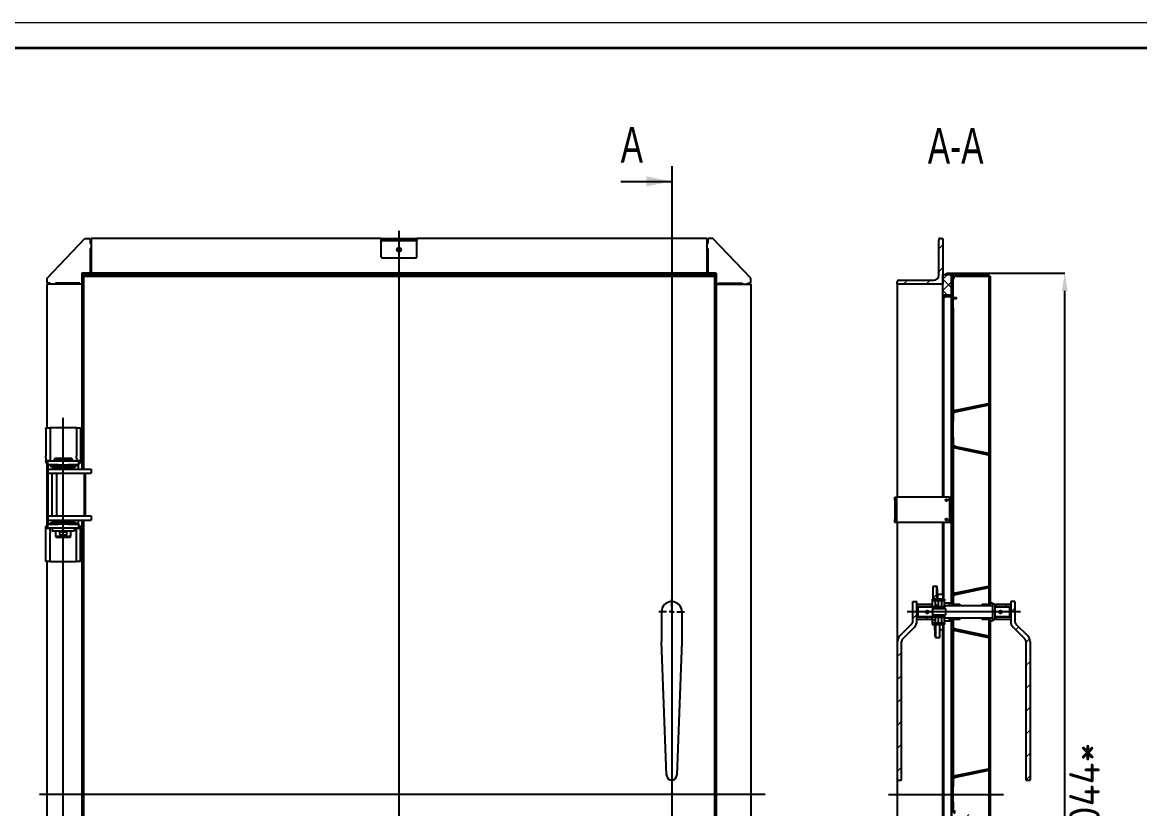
# Model space of a CAD drawing. Header units: millimetres. Extents: x 0 to 594, y 0 to 420.
# Drawn here: x 119.6 to 338.7, y 265.9 to 420 of the extents above; entities that cross this region are included whole.
import ezdxf

# ---------------------------------------------------------------- set-up
doc = ezdxf.new("R2010")
doc.units = ezdxf.units.MM
doc.header["$PDSIZE"] = -1
doc.layers.add('FORMAT', color=7, linetype='Continuous')
doc.layers.add('HIDDEN', color=30, linetype='Continuous')
doc.styles.add('GOST-2.304_Type-B', font='')
doc.styles.add('SLDTEXTSTYLE1', font='TXT', dxfattribs={"width": 0.7})
doc.styles.get('GOST-2.304_Type-B').set_extended_font_data('GOST Common')
doc.dimstyles.new('SLDDIMSTYLE0', dxfattribs={"dimtxt": 3.5, "dimasz": 3.5, "dimexe": 0, "dimexo": 0.0625, "dimgap": 0.875, "dimtad": 2, "dimdec": 1, "dimlfac": 10, "dimrnd": 1e-09, "dimzin": 12, "dimdsep": 46, "dimtxsty": 'SLDTEXTSTYLE1', "dimsah": 1, "dimcen": 0.09, "dimadec": 0, "dimazin": 3, "dimtfac": 1, "dimtdec": 1, "dimtofl": 0, "dimtmove": 0, "dimatfit": 3, "dimfxl": 1, "dimfrac": 2, "dimtolj": 1, "dimtzin": 12, "dimarcsym": 0})

# ---------------------------------------------------------------- blocks, each defined once
blk = doc.blocks.new('SW_CENTERMARKSYMBOL_0')
at = {"layer": 'FORMAT', "color": 0}
for p, q in [((0, 1), (0, 2.5)), ((-1, 0), (-2.5, 0)), ((0, 0), (-0.5, 0)), ((0, 0), (0, 0.5)), ((0, 0), (0, -0.5)), ((0, 0), (0.5, 0)), ((1, 0), (2.5, 0)), ((0, -1), (0, -35.2))]:
    blk.add_line(p, q, dxfattribs=at)
blk = doc.blocks.new('SW_HATCH_0')
at = {"color": 0, "linetype": 'Continuous', "lineweight": 18}
for p, q in [((0, 0), (0.8, 0.8)), ((0, -4.49), (0.8, -3.69)), ((-6.96, -6.96), (-6.16, -6.16)), ((-2.47, -6.96), (-1.67, -6.16)), ((0.8, -5.94), (1.67, -5.06)), ((2.5, -7.64), (0.8, -5.94)), ((0.8, -8.18), (2.5, -6.48)), ((2.5, -5.39), (2.17, -5.06)), ((2.84, -5.74), (2.62, -5.51)), ((6.96, -5.36), (6.66, -5.06)), ((1.68, -9.06), (0.8, -8.18)), ((2.16, -9.06), (2.5, -8.73)), ((9.8, -8.16), (10.1, -7.86)), ((1.78, -9.16), (1.68, -9.06)), ((2.5, -9.88), (2.4, -9.78)), ((2.8, -10.18), (2.5, -9.88)), ((9.8, -12.65), (10.1, -12.35)), ((2.5, -14.37), (2.4, -14.27)), ((9.8, -17.14), (10.1, -16.84)), ((2.5, -18.86), (2.4, -18.76)), ((9.8, -21.63), (10.1, -21.33)), ((2.5, -23.35), (2.4, -23.25)), ((9.8, -26.12), (10.1, -25.82)), ((2.5, -27.84), (2.4, -27.74)), ((9.75, -30.66), (9.76, -30.65)), ((9.8, -30.61), (10.1, -30.31)), ((2.5, -32.33), (2.4, -32.23)), ((4.08, -31.84), (4.47, -31.45)), ((2.5, -33.42), (2.8, -33.12)), ((9.8, -35.1), (10.1, -34.8)), ((2.5, -36.82), (2.4, -36.72)), ((2.5, -37.91), (2.8, -37.61)), ((5.43, -39.47), (5.68, -39.22)), ((9.8, -39.59), (10.1, -39.29)), ((2.5, -41.31), (2.4, -41.21)), ((9.14, -40.25), (9.4, -39.99)), ((9.8, -44.08), (10.1, -43.78)), ((2.5, -45.8), (2.4, -45.7)), ((2.5, -50.29), (2.4, -50.19)), ((9.8, -48.57), (10.1, -48.27)), ((2.5, -54.78), (2.4, -54.68)), ((9.8, -53.06), (10.1, -52.76)), ((2.5, -59.27), (2.4, -59.17)), ((9.8, -57.55), (10.1, -57.25)), ((9.8, -62.04), (10.1, -61.74)), ((2.5, -63.76), (2.4, -63.66)), ((-1.17, -68.52), (-0.37, -67.72)), ((4.23, -67.61), (4.62, -67.22)), ((9.8, -66.53), (10.1, -66.23)), ((-0.1, -70.14), (-0.7, -69.54)), ((1.9, -69.94), (2.1, -69.74)), ((2.5, -68.25), (2.4, -68.15)), ((2.5, -69.34), (2.8, -69.04)), ((4.1, -69.85), (3.91, -69.66)), ((8.7, -69.96), (8.5, -69.76)), ((13.39, -70.16), (12.89, -69.66)), ((-5.1, -72.45), (-4.3, -71.65)), ((-2.07, -72.66), (-2.57, -72.16)), ((14.1, -71.21), (14.9, -70.41)), ((-1.3, -73.14), (-0.7, -72.54)), ((2.5, -72.74), (2.16, -72.4)), ((2.5, -73.83), (2.8, -73.53)), ((11.4, -72.66), (11.1, -72.36)), ((15.12, -74.68), (15.69, -74.12)), ((5.53, -75.29), (5.78, -75.04)), ((9.24, -76.07), (9.5, -75.81)), ((9.8, -75.51), (10.1, -75.21)), ((17.1, -77.19), (17.81, -76.48)), ((2.5, -77.23), (2.4, -77.13)), ((-8.1, -79.94), (-7.3, -79.14)), ((9.8, -80), (10.1, -79.7)), ((17.1, -81.68), (17.9, -80.88)), ((2.5, -81.72), (2.4, -81.62)), ((-8.1, -84.43), (-7.3, -83.63)), ((9.8, -84.49), (10.1, -84.19)), ((17.1, -86.17), (17.9, -85.37)), ((2.5, -86.21), (2.4, -86.11)), ((-8.1, -88.92), (-7.3, -88.12)), ((9.8, -88.98), (10.1, -88.68)), ((17.1, -90.66), (17.9, -89.86)), ((2.5, -90.7), (2.4, -90.6)), ((-8.1, -93.41), (-7.3, -92.61)), ((9.8, -93.47), (10.1, -93.17)), ((2.5, -95.19), (2.4, -95.09)), ((17.1, -95.15), (17.9, -94.35)), ((-8.1, -97.9), (-7.3, -97.1)), ((9.8, -97.96), (10.1, -97.66)), ((2.5, -99.68), (2.4, -99.58)), ((17.1, -99.64), (17.9, -98.84)), ((-8.1, -102.39), (-7.3, -101.59)), ((4.39, -103.38), (4.77, -102.99)), ((9.8, -102.45), (10.1, -102.15)), ((2.5, -104.17), (2.4, -104.07)), ((2.5, -105.26), (2.8, -104.96)), ((17.1, -104.13), (17.9, -103.33)), ((9.8, -106.94), (10.1, -106.64)), ((2.5, -108.66), (2.4, -108.56)), ((2.5, -109.75), (2.8, -109.45)), ((5.63, -111.11), (5.88, -110.86)), ((9.34, -111.89), (9.6, -111.64)), ((9.8, -111.43), (10.1, -111.13)), ((2.5, -113.15), (2.4, -113.05)), ((9.8, -115.92), (10.1, -115.62)), ((2.5, -117.64), (2.4, -117.54)), ((9.8, -120.41), (10.1, -120.11)), ((2.5, -122.13), (2.4, -122.03)), ((9.8, -124.9), (10.1, -124.6)), ((2.5, -126.62), (2.4, -126.52)), ((9.8, -129.39), (10.1, -129.09)), ((2.5, -131.11), (2.4, -131.01)), ((9.8, -133.88), (10.1, -133.58)), ((2.5, -135.6), (2.4, -135.5)), ((9.8, -138.37), (10.1, -138.07)), ((-1.04, -140.24), (-0.37, -139.56)), ((2.5, -140.09), (2.4, -139.99)), ((4.54, -139.14), (4.93, -138.76)), ((7.38, -138.55), (7.76, -138.17)), ((-0.33, -141.75), (-0.7, -141.38)), ((2.16, -141.52), (2.5, -141.18)), ((2.5, -141.18), (2.8, -140.88)), ((13.15, -141.76), (12.65, -141.26)), ((14.1, -143.05), (14.9, -142.25)), ((-5.1, -144.29), (-4.3, -143.49)), ((-2.31, -144.26), (-2.81, -143.76)), ((-1.28, -144.96), (-0.7, -144.38)), ((-0.1, -143.78), (-0.09, -143.77)), ((1.37, -144.56), (1.94, -143.99)), ((3.91, -144.26), (4.1, -144.07)), ((11.16, -144.26), (11.1, -144.2)), ((2.51, -145.66), (2.8, -145.37)), ((3.87, -146.55), (4.12, -146.3)), ((5.73, -146.94), (5.98, -146.68)), ((15.24, -146.4), (15.81, -145.84)), ((2.5, -149.07), (2.4, -148.97)), ((7.59, -147.32), (7.84, -147.07)), ((9.44, -147.71), (9.7, -147.46)), ((9.8, -147.35), (10.1, -147.05)), ((17.1, -149.03), (17.87, -148.27)), ((-8.1, -151.78), (-7.3, -150.98)), ((9.8, -151.84), (10.1, -151.54)), ((17.1, -153.52), (17.9, -152.72)), ((-8.1, -156.27), (-7.3, -155.47)), ((2.5, -153.56), (2.4, -153.46)), ((9.8, -156.33), (10.1, -156.03)), ((17.1, -158.01), (17.9, -157.21)), ((-8.1, -160.76), (-7.3, -159.96)), ((2.5, -158.05), (2.4, -157.95)), ((9.8, -160.82), (10.1, -160.52)), ((17.1, -162.51), (17.9, -161.71)), ((2.5, -162.54), (2.4, -162.44)), ((-8.1, -165.25), (-7.3, -164.45)), ((9.8, -165.31), (10.1, -165.01)), ((17.1, -167), (17.9, -166.2)), ((2.5, -167.03), (2.4, -166.93)), ((-8.1, -169.74), (-7.3, -168.94)), ((9.8, -169.81), (10.1, -169.51)), ((17.1, -171.49), (17.9, -170.69)), ((2.5, -171.52), (2.4, -171.42)), ((-8.1, -174.23), (-7.3, -173.43)), ((4.69, -174.91), (5.08, -174.53)), ((9.8, -174.3), (10.1, -174)), ((17.31, -175.76), (17.9, -175.18)), ((2.5, -176.01), (2.4, -175.91)), ((2.57, -177.04), (2.8, -176.81)), ((9.8, -178.79), (10.1, -178.49)), ((5.83, -182.76), (6.08, -182.5)), ((9.54, -183.53), (9.75, -183.33)), ((9.8, -183.28), (10.1, -182.98)), ((2.5, -185), (2.4, -184.9)), ((9.8, -187.77), (10.1, -187.47)), ((2.5, -189.49), (2.4, -189.39)), ((9.8, -192.26), (10.1, -191.96)), ((2.5, -193.98), (2.4, -193.88)), ((9.8, -196.75), (10.1, -196.45)), ((2.5, -198.47), (2.4, -198.37)), ((9.8, -201.24), (10.1, -200.94)), ((2.5, -202.96), (2.4, -202.86)), ((2.8, -203.26), (2.5, -202.96)), ((9.8, -205.73), (10.1, -205.43)), ((-5.71, -207.76), (-4.91, -206.96)), ((-1.22, -207.76), (-0.42, -206.96)), ((0, -211.04), (0.8, -210.24)), ((3.92, -208.86), (3.62, -208.56)), ((8.41, -208.86), (8.11, -208.56)), ((0, -215.53), (0.8, -214.73))]:
    blk.add_line(p, q, dxfattribs=at)
blk = doc.blocks.new('_D_5')
at = {"layer": 'Defpoints', "color": 0, "transparency": 16777216}
for p in [(302.85, 370.85), (324.06, 370.85), (301.85, 166.45)]:
    blk.add_point(p, dxfattribs=at)
at = {"layer": 'FORMAT', "color": 0, "lineweight": -2, "transparency": 16777216}
for p, q in [((302.91, 370.85), (324.06, 370.85)), ((324.06, 169.95), (324.06, 367.35)), ((301.91, 166.45), (324.06, 166.45))]:
    blk.add_line(p, q, dxfattribs=at)
at = {"layer": 'FORMAT', "color": 0, "transparency": 16777216}
for points in [[(323.48, 367.35), (324.64, 367.35), (324.06, 370.85)], [(323.48, 169.95), (324.64, 169.95), (324.06, 166.45)]]:
    blk.add_solid(points, dxfattribs=at)
at = {"layer": 'FORMAT', "color": 0, "transparency": 16777216, "insert": (324.93, 268.65), "char_height": 6, "attachment_point": 2, "rotation": 90, "style": 'GOST-2.304_Type-B'}
blk.add_mtext('\\A1;2044*', dxfattribs=at)

msp = doc.modelspace()

# ---------------------------------------------------------------- linework, layer by layer
at = {"color": 7, "linetype": 'Continuous', "lineweight": 35}
msp.add_line((20, 415), (589, 415), dxfattribs=at)
at = {"layer": 'FORMAT'}
for p, q in [((246.946, 391.833), (246.946, 137.132)), ((236.946, 388.833), (246.946, 388.833)), ((124.446, 369.852), (131.846, 377.652)), ((131.846, 377.652), (132.846, 377.652)), ((132.846, 377.652), (132.846, 376.652)), ((133.046, 377.652), (133.046, 370.852)), ((189.946, 377.652), (133.046, 377.652)), ((189.946, 377.152), (189.946, 377.652)), ((189.946, 377.652), (193.446, 377.652)), ((193.446, 377.152), (189.946, 377.152)), ((189.946, 376.652), (189.946, 377.152)), ((193.446, 379.106), (193.446, 158.355)), ((193.446, 377.652), (196.946, 377.652)), ((196.946, 377.152), (193.446, 377.152)), ((196.946, 377.652), (196.946, 377.152)), ((253.846, 377.652), (196.946, 377.652)), ((196.946, 376.652), (196.946, 377.152)), ((253.846, 377.652), (253.846, 370.852)), ((254.046, 377.652), (254.046, 376.652)), ((255.046, 377.652), (254.046, 377.652)), ((262.446, 369.852), (255.046, 377.652)), ((299.682, 377.652), (299.352, 377.652)), ((299.352, 377.652), (299.352, 377.322)), ((299.352, 370.452), (299.352, 377.322)), ((299.682, 377.652), (300.152, 377.652)), ((300.152, 377.652), (300.152, 368.652)), ((132.846, 376.652), (133.046, 376.652)), ((133.046, 375.652), (132.846, 375.652)), ((132.846, 375.652), (132.846, 370.852)), ((133.046, 376.652), (133.046, 375.652)), ((189.946, 374.052), (189.946, 376.652)), ((196.946, 374.052), (196.946, 376.652)), ((253.846, 376.652), (253.846, 375.652)), ((254.046, 376.652), (253.846, 376.652)), ((253.846, 375.652), (254.046, 375.652)), ((254.046, 375.652), (254.046, 370.852)), ((190.146, 373.852), (196.746, 373.852)), ((131.546, 370.852), (131.246, 370.852)), ((131.246, 370.852), (131.246, 332.452)), ((255.346, 370.852), (131.546, 370.852)), ((131.546, 370.552), (131.546, 370.852)), ((131.546, 370.852), (131.546, 370.252)), ((131.846, 370.552), (131.546, 370.552)), ((131.846, 370.252), (131.846, 370.552)), ((131.846, 370.552), (132.446, 370.552)), ((132.446, 370.552), (254.446, 370.552)), ((254.446, 370.552), (255.046, 370.552)), ((255.346, 370.552), (255.046, 370.552)), ((255.046, 370.552), (255.046, 370.252)), ((255.346, 370.552), (255.346, 370.852)), ((255.646, 370.852), (255.346, 370.852)), ((255.346, 370.852), (255.346, 370.252)), ((255.646, 370.852), (255.646, 166.452)), ((300.152, 370.552), (301.852, 370.552)), ((300.152, 366.552), (300.152, 370.552)), ((300.852, 370.852), (302.852, 370.852)), ((300.852, 370.552), (300.852, 370.852)), ((300.852, 370.552), (302.852, 370.552)), ((301.852, 366.552), (301.852, 370.552)), ((302.752, 370.552), (309.152, 370.552)), ((302.852, 370.852), (302.852, 370.552)), ((309.152, 370.252), (309.152, 370.552)), ((124.446, 368.852), (124.446, 369.852)), ((125.046, 368.852), (124.446, 368.852)), ((124.446, 340.552), (124.446, 368.652)), ((131.246, 368.652), (124.446, 368.652)), ((125.046, 368.652), (125.046, 368.852)), ((126.046, 368.652), (125.046, 368.652)), ((130.846, 368.852), (126.046, 368.852)), ((126.046, 368.852), (126.046, 368.652)), ((130.846, 368.652), (130.846, 368.852)), ((131.246, 368.652), (130.846, 368.652)), ((131.546, 370.252), (131.546, 332.452)), ((131.546, 370.252), (132.446, 370.252)), ((132.446, 370.252), (254.446, 370.252)), ((254.446, 370.252), (255.346, 370.252)), ((255.346, 370.252), (255.346, 167.052)), ((255.646, 368.652), (256.046, 368.652)), ((255.646, 368.652), (262.446, 368.652)), ((256.046, 368.652), (256.046, 368.852)), ((256.046, 368.852), (260.846, 368.852)), ((260.846, 368.852), (260.846, 368.652)), ((260.846, 368.652), (261.846, 368.652)), ((261.846, 368.852), (262.446, 368.852)), ((261.846, 368.652), (261.846, 368.852)), ((262.446, 368.852), (262.446, 369.852)), ((262.446, 368.652), (262.446, 168.652)), ((291.152, 368.652), (291.152, 369.122)), ((300.152, 368.652), (291.152, 368.652)), ((291.152, 368.652), (291.152, 326.952)), ((291.482, 369.452), (298.352, 369.452)), ((301.852, 364.052), (301.852, 369.652)), ((302.152, 364.052), (302.152, 369.652)), ((302.752, 370.252), (309.152, 370.252)), ((309.152, 370.252), (309.152, 305.977)), ((309.452, 370.252), (309.152, 370.252)), ((309.452, 370.252), (309.452, 305.977)), ((300.152, 366.552), (301.852, 366.552)), ((300.152, 326.952), (300.152, 366.552)), ((300.352, 366.552), (300.352, 366.452)), ((301.552, 366.552), (300.352, 366.552)), ((301.552, 366.452), (300.352, 366.452)), ((300.652, 366.252), (301.552, 366.252)), ((301.552, 366.252), (301.752, 366.252)), ((301.752, 366.252), (301.752, 306.952)), ((301.852, 366.252), (301.852, 306.952)), ((302.152, 366.052), (302.752, 366.052)), ((300.352, 326.952), (300.352, 365.952)), ((301.852, 364.052), (302.152, 364.052)), ((302.152, 365.852), (302.752, 365.852)), ((302.152, 364.052), (302.152, 343.691)), ((309.052, 345.252), (302.569, 343.901)), ((309.113, 344.958), (302.63, 343.608)), ((309.113, 344.958), (309.052, 345.252)), ((127.596, 195.794), (127.596, 342.458)), ((301.852, 343.02), (301.852, 341.777)), ((302.152, 343.02), (302.152, 341.777)), ((124.196, 340.552), (124.996, 340.552)), ((124.196, 340.382), (124.196, 340.552)), ((124.196, 340.382), (124.196, 334.994)), ((124.996, 340.552), (124.996, 340.382)), ((130.196, 340.552), (124.996, 340.552)), ((124.996, 340.382), (124.996, 334.994)), ((130.196, 340.552), (130.996, 340.552)), ((130.196, 340.382), (130.196, 340.552)), ((130.196, 340.382), (130.196, 334.994)), ((130.996, 340.552), (130.996, 340.382)), ((130.996, 340.382), (130.996, 334.994)), ((302.152, 341.777), (301.852, 341.777)), ((302.152, 338.727), (302.152, 341.777)), ((301.852, 338.727), (302.152, 338.727)), ((301.852, 338.727), (301.852, 337.484)), ((302.152, 338.727), (302.152, 337.484)), ((302.152, 336.813), (302.152, 307.891)), ((302.569, 336.603), (309.052, 335.252)), ((302.63, 336.897), (309.113, 335.546)), ((309.052, 335.252), (309.113, 335.546)), ((124.196, 334.664), (124.196, 334.994)), ((124.196, 334.664), (124.196, 334.052)), ((124.81, 334.052), (124.196, 334.052)), ((124.196, 334.002), (124.196, 334.052)), ((124.196, 334.002), (124.196, 333.652)), ((124.196, 333.652), (124.596, 333.652)), ((124.446, 321.252), (124.446, 333.652)), ((124.596, 333.252), (124.596, 334.052)), ((126.596, 333.252), (124.596, 333.252)), ((125.096, 333.227), (124.596, 333.227)), ((124.596, 333.227), (124.596, 332.452)), ((124.81, 334.052), (126.596, 334.052)), ((124.996, 334.994), (124.996, 334.664)), ((124.996, 334.664), (124.996, 334.052)), ((124.996, 334.077), (125.596, 334.077)), ((125.096, 333.252), (125.096, 332.952)), ((125.996, 334.552), (125.796, 334.352)), ((125.796, 334.352), (125.796, 334.052)), ((129.396, 334.352), (125.796, 334.352)), ((125.996, 334.552), (129.196, 334.552)), ((126.596, 334.052), (128.596, 334.052)), ((126.596, 333.252), (128.596, 333.252)), ((128.596, 334.052), (130.382, 334.052)), ((130.596, 333.252), (128.596, 333.252)), ((129.396, 334.352), (129.196, 334.552)), ((129.396, 334.052), (129.396, 334.352)), ((129.596, 334.077), (130.196, 334.077)), ((130.096, 332.952), (130.096, 333.252)), ((130.596, 333.227), (130.096, 333.227)), ((130.196, 334.664), (130.196, 334.994)), ((130.196, 334.664), (130.196, 334.052)), ((130.996, 334.052), (130.382, 334.052)), ((130.596, 334.052), (130.596, 333.252)), ((130.596, 333.652), (130.996, 333.652)), ((130.596, 332.452), (130.596, 333.227)), ((130.996, 334.994), (130.996, 334.664)), ((130.996, 334.664), (130.996, 334.052)), ((130.996, 334.052), (130.996, 334.002)), ((130.996, 334.002), (130.996, 333.652)), ((124.546, 332.452), (124.546, 331.652)), ((124.546, 332.452), (126.164, 332.452)), ((124.546, 331.652), (126.164, 331.652)), ((124.596, 331.652), (124.596, 323.252)), ((125.096, 332.952), (130.096, 332.952)), ((125.346, 331.652), (125.346, 323.252)), ((125.646, 332.852), (125.546, 332.752)), ((125.546, 332.752), (125.546, 332.452)), ((129.646, 332.752), (125.546, 332.752)), ((125.646, 332.852), (129.546, 332.852)), ((126.096, 332.952), (126.096, 332.852)), ((126.164, 332.452), (131.373, 332.452)), ((126.164, 331.652), (131.373, 331.652)), ((126.267, 331.652), (126.267, 323.252)), ((129.096, 332.852), (129.096, 332.952)), ((129.646, 332.752), (129.546, 332.852)), ((129.646, 332.452), (129.646, 332.752)), ((131.373, 332.452), (132.124, 332.452)), ((131.373, 331.652), (132.124, 331.652)), ((131.741, 323.252), (131.741, 331.652)), ((131.929, 323.252), (131.929, 331.652)), ((132.124, 332.452), (132.546, 332.452)), ((132.124, 331.652), (132.546, 331.652)), ((132.546, 332.452), (133.046, 332.452)), ((132.546, 331.652), (133.046, 331.652)), ((133.046, 332.452), (133.046, 331.652)), ((290.752, 326.952), (291.052, 326.952)), ((290.752, 326.352), (290.752, 326.952)), ((291.052, 326.952), (291.052, 326.352)), ((291.352, 326.952), (291.052, 326.952)), ((301.152, 326.952), (291.352, 326.952)), ((301.452, 326.952), (301.152, 326.952)), ((301.452, 326.352), (301.452, 326.952)), ((301.452, 326.952), (301.752, 326.952)), ((290.752, 326.352), (290.752, 322.552)), ((291.052, 326.352), (291.052, 322.552)), ((301.452, 326.352), (301.452, 322.552)), ((124.546, 323.252), (124.546, 322.452)), ((124.546, 323.252), (126.164, 323.252)), ((124.546, 322.452), (126.164, 322.452)), ((124.596, 322.452), (124.596, 321.677)), ((125.546, 322.452), (125.546, 322.152)), ((126.164, 323.252), (131.373, 323.252)), ((126.164, 322.452), (131.373, 322.452)), ((129.646, 322.152), (129.646, 322.452)), ((130.596, 321.677), (130.596, 322.452)), ((131.246, 322.452), (131.246, 214.852)), ((131.373, 323.252), (132.124, 323.252)), ((131.373, 322.452), (132.124, 322.452)), ((131.546, 322.452), (131.546, 214.852)), ((132.124, 323.252), (132.546, 323.252)), ((132.124, 322.452), (132.546, 322.452)), ((132.546, 323.252), (133.046, 323.252)), ((132.546, 322.452), (133.046, 322.452)), ((133.046, 323.252), (133.046, 322.452)), ((290.752, 321.952), (290.752, 322.552)), ((291.052, 322.552), (291.052, 321.952)), ((301.452, 321.952), (301.452, 322.552)), ((124.596, 321.252), (124.196, 321.252)), ((124.196, 320.902), (124.196, 321.252)), ((124.196, 320.852), (124.196, 320.902)), ((124.196, 320.852), (124.81, 320.852)), ((124.196, 320.24), (124.196, 320.852)), ((124.196, 319.911), (124.196, 320.24)), ((124.596, 321.677), (125.096, 321.677)), ((124.596, 320.852), (124.596, 321.652)), ((124.596, 321.652), (126.596, 321.652)), ((126.596, 320.852), (124.81, 320.852)), ((124.996, 320.24), (124.996, 320.852)), ((125.396, 320.827), (124.996, 320.827)), ((124.996, 320.24), (124.996, 319.911)), ((125.096, 321.952), (125.096, 321.652)), ((125.096, 321.952), (130.096, 321.952)), ((125.396, 320.852), (125.396, 320.352)), ((125.396, 320.352), (127.596, 320.352)), ((125.546, 322.152), (125.646, 322.052)), ((125.546, 322.152), (129.646, 322.152)), ((129.546, 322.052), (125.646, 322.052)), ((126.096, 322.052), (126.096, 321.952)), ((126.096, 320.352), (126.096, 319.252)), ((128.596, 321.652), (126.596, 321.652)), ((128.596, 320.852), (126.596, 320.852)), ((127.146, 320.152), (128.046, 320.152)), ((127.596, 320.352), (129.796, 320.352)), ((128.596, 321.652), (130.596, 321.652)), ((130.382, 320.852), (128.596, 320.852)), ((129.096, 321.952), (129.096, 322.052)), ((129.096, 319.252), (129.096, 320.352)), ((129.546, 322.052), (129.646, 322.152)), ((129.796, 320.352), (129.796, 320.852)), ((130.196, 320.827), (129.796, 320.827)), ((130.096, 321.652), (130.096, 321.952)), ((130.096, 321.677), (130.596, 321.677)), ((130.196, 320.24), (130.196, 320.852)), ((130.196, 319.911), (130.196, 320.24)), ((130.382, 320.852), (130.996, 320.852)), ((130.596, 321.652), (130.596, 320.852)), ((130.996, 321.252), (130.596, 321.252)), ((130.996, 320.902), (130.996, 321.252)), ((130.996, 320.902), (130.996, 320.852)), ((130.996, 320.24), (130.996, 320.852)), ((130.996, 320.24), (130.996, 319.911)), ((291.052, 321.952), (290.752, 321.952)), ((291.352, 321.952), (291.052, 321.952)), ((291.152, 321.952), (291.152, 255.352)), ((301.152, 321.952), (291.352, 321.952)), ((300.152, 307.947), (300.152, 321.952)), ((300.352, 306.934), (300.352, 321.952)), ((301.452, 321.952), (301.152, 321.952)), ((301.752, 321.952), (301.452, 321.952)), ((124.196, 314.522), (124.196, 319.911)), ((124.996, 314.522), (124.996, 319.911)), ((126.096, 319.252), (126.296, 319.052)), ((129.096, 319.252), (126.096, 319.252)), ((128.896, 319.052), (126.296, 319.052)), ((127.146, 319.552), (128.046, 319.552)), ((128.896, 319.052), (129.096, 319.252)), ((130.196, 314.522), (130.196, 319.911)), ((130.996, 314.522), (130.996, 319.911)), ((124.196, 314.352), (124.196, 314.522)), ((124.996, 314.352), (124.196, 314.352)), ((124.446, 222.952), (124.446, 314.352)), ((124.996, 314.522), (124.996, 314.352)), ((124.996, 314.352), (130.196, 314.352)), ((130.196, 314.352), (130.196, 314.522)), ((130.996, 314.352), (130.196, 314.352)), ((130.996, 314.522), (130.996, 314.352)), ((298.185, 309.452), (298.185, 306.977)), ((298.985, 309.452), (298.185, 309.452)), ((298.985, 306.977), (298.985, 309.452)), ((309.052, 309.452), (302.569, 308.101)), ((309.113, 309.158), (302.63, 307.808)), ((309.113, 309.158), (309.052, 309.452)), ((298.652, 306.934), (298.052, 306.934)), ((298.052, 306.934), (298.052, 306.652)), ((298.215, 306.934), (298.185, 306.977)), ((298.185, 306.977), (298.985, 306.977)), ((299.252, 306.934), (298.652, 306.934)), ((298.652, 306.934), (298.652, 306.652)), ((299.015, 306.934), (298.985, 306.977)), ((299.152, 306.952), (299.152, 307.952)), ((299.152, 307.952), (300.152, 307.952)), ((299.152, 306.952), (299.152, 306.934)), ((299.852, 306.934), (299.252, 306.934)), ((299.252, 306.934), (299.252, 306.652)), ((300.452, 306.934), (299.852, 306.934)), ((299.852, 306.934), (299.852, 306.652)), ((300.152, 307.947), (300.152, 306.952)), ((300.152, 306.952), (300.152, 306.934)), ((300.452, 306.934), (300.452, 306.652)), ((301.852, 306.952), (301.752, 306.952)), ((301.752, 306.952), (301.752, 306.252)), ((301.852, 307.22), (301.852, 305.977)), ((302.152, 307.22), (302.152, 305.977)), ((294.252, 302.615), (294.252, 306.452)), ((294.252, 306.452), (295.052, 306.452)), ((295.052, 302.615), (295.052, 306.452)), ((295.052, 305.452), (295.052, 305.952)), ((295.052, 305.952), (298.052, 305.952)), ((295.052, 305.452), (297.952, 305.452)), ((295.252, 305.452), (295.152, 305.352)), ((295.152, 303.552), (295.152, 305.352)), ((298.102, 305.452), (295.252, 305.452)), ((295.252, 305.452), (295.252, 303.452)), ((297.952, 305.452), (298.052, 305.552)), ((298.052, 306.652), (298.652, 306.652)), ((298.052, 306.652), (298.052, 305.462)), ((298.052, 305.552), (298.052, 305.952)), ((298.052, 305.462), (298.052, 305.452)), ((298.652, 305.462), (298.052, 305.462)), ((298.152, 305.452), (298.102, 305.452)), ((298.152, 305.452), (298.252, 305.452)), ((298.152, 304.91), (298.152, 305.452)), ((298.152, 304.772), (298.152, 304.91)), ((298.252, 305.452), (298.252, 305.115)), ((300.552, 305.452), (298.252, 305.452)), ((298.252, 305.115), (300.552, 305.115)), ((298.652, 306.652), (299.252, 306.652)), ((298.652, 306.652), (298.652, 305.462)), ((299.252, 305.462), (298.652, 305.462)), ((298.652, 305.452), (298.652, 305.462)), ((299.252, 306.652), (299.252, 305.462)), ((299.252, 306.652), (299.852, 306.652)), ((299.852, 305.462), (299.252, 305.462)), ((299.252, 305.452), (299.252, 305.462)), ((299.852, 306.652), (300.452, 306.652)), ((299.852, 306.652), (299.852, 305.462)), ((300.452, 305.462), (299.852, 305.462)), ((299.852, 305.452), (299.852, 305.462)), ((300.452, 305.462), (300.452, 306.652)), ((300.452, 305.677), (300.452, 306.252)), ((300.452, 306.252), (301.452, 306.252)), ((300.452, 305.677), (301.452, 305.677)), ((309.802, 305.652), (300.652, 305.652)), ((300.652, 305.652), (300.652, 305.552)), ((300.652, 304.932), (300.652, 303.973)), ((301.452, 305.677), (301.452, 306.252)), ((301.452, 306.252), (301.852, 306.252)), ((301.452, 305.752), (301.452, 306.252)), ((301.452, 305.752), (301.552, 305.652)), ((301.452, 305.652), (301.452, 305.677)), ((303.352, 305.652), (301.552, 305.652)), ((301.852, 306.252), (301.852, 306.002)), ((302.152, 305.977), (301.852, 305.977)), ((301.902, 305.952), (303.452, 305.952)), ((302.152, 305.952), (302.152, 305.977)), ((303.352, 305.652), (303.452, 305.752)), ((303.452, 305.952), (303.452, 305.752)), ((303.452, 305.752), (303.452, 305.652)), ((307.852, 305.752), (307.852, 305.952)), ((307.852, 305.952), (309.402, 305.952)), ((307.852, 305.752), (307.952, 305.652)), ((307.852, 305.652), (307.852, 305.752)), ((309.752, 305.652), (307.952, 305.652)), ((309.152, 305.952), (309.152, 305.977)), ((309.452, 305.977), (309.152, 305.977)), ((309.452, 306.002), (309.452, 306.252)), ((309.452, 306.252), (309.852, 306.252)), ((309.752, 305.652), (309.852, 305.752)), ((309.852, 306.252), (309.852, 305.952)), ((310.352, 305.952), (309.852, 305.952)), ((309.852, 305.952), (309.852, 302.952)), ((310.352, 305.952), (310.352, 302.952)), ((313.252, 305.452), (310.402, 305.452)), ((310.452, 305.952), (310.452, 305.552)), ((310.452, 305.952), (313.452, 305.952)), ((310.452, 305.552), (310.552, 305.452)), ((310.452, 305.452), (310.452, 305.552)), ((310.552, 305.452), (313.452, 305.452)), ((313.352, 305.352), (313.252, 305.452)), ((313.252, 303.452), (313.252, 305.452)), ((313.352, 305.352), (313.352, 303.552)), ((313.452, 306.452), (313.452, 302.615)), ((314.252, 306.452), (313.452, 306.452)), ((313.452, 305.952), (313.452, 305.452)), ((314.252, 306.452), (314.252, 302.615)), ((244.946, 304.452), (244.946, 302.615)), ((244.946, 302.615), (244.946, 302.049)), ((248.946, 304.452), (248.946, 302.615)), ((248.946, 302.615), (248.946, 302.049)), ((315.352, 304.452), (293.152, 304.452)), ((295.052, 302.952), (295.052, 303.452)), ((297.952, 303.452), (295.052, 303.452)), ((298.052, 302.952), (295.052, 302.952)), ((295.152, 303.552), (295.252, 303.452)), ((295.252, 303.452), (298.102, 303.452)), ((296.859, 304.504), (296.762, 304.53)), ((296.762, 304.375), (296.859, 304.4)), ((298.052, 303.352), (297.952, 303.452)), ((298.052, 303.452), (298.052, 303.442)), ((298.052, 303.442), (298.652, 303.442)), ((298.052, 303.442), (298.052, 302.252)), ((298.052, 302.952), (298.052, 303.352)), ((298.102, 303.452), (298.114, 303.452)), ((298.152, 303.994), (298.152, 304.132)), ((298.152, 303.452), (298.152, 303.994)), ((298.152, 303.994), (298.252, 303.789)), ((298.252, 303.452), (298.152, 303.452)), ((298.252, 303.789), (298.252, 303.452)), ((300.552, 303.789), (298.252, 303.789)), ((298.252, 303.452), (300.552, 303.452)), ((298.652, 303.442), (298.652, 303.452)), ((298.652, 303.442), (299.252, 303.442)), ((298.652, 303.442), (298.652, 302.252)), ((299.252, 303.442), (299.252, 303.452)), ((299.252, 303.442), (299.252, 302.252)), ((299.252, 303.442), (299.852, 303.442)), ((299.852, 303.442), (299.852, 303.452)), ((299.852, 303.442), (299.852, 302.252)), ((299.852, 303.442), (300.452, 303.442)), ((300.452, 302.252), (300.452, 303.442)), ((301.452, 303.227), (300.452, 303.227)), ((300.452, 302.652), (300.452, 303.227)), ((301.452, 302.652), (300.452, 302.652)), ((300.652, 303.352), (300.652, 303.252)), ((300.652, 303.252), (309.802, 303.252)), ((301.452, 303.227), (301.452, 303.252)), ((301.552, 303.252), (301.452, 303.152)), ((301.452, 302.652), (301.452, 303.227)), ((301.452, 302.652), (301.452, 303.152)), ((301.852, 302.652), (301.452, 302.652)), ((301.552, 303.252), (303.352, 303.252)), ((301.752, 302.652), (301.752, 301.952)), ((301.852, 302.927), (302.152, 302.927)), ((301.852, 302.927), (301.852, 301.684)), ((301.852, 302.902), (301.852, 302.652)), ((303.452, 302.952), (301.902, 302.952)), ((302.152, 302.927), (302.152, 302.952)), ((302.152, 302.927), (302.152, 301.684)), ((303.452, 303.152), (303.352, 303.252)), ((303.452, 303.252), (303.452, 303.152)), ((303.452, 303.152), (303.452, 302.952)), ((307.952, 303.252), (307.852, 303.152)), ((307.852, 303.152), (307.852, 303.252)), ((307.852, 302.952), (307.852, 303.152)), ((309.402, 302.952), (307.852, 302.952)), ((307.952, 303.252), (309.752, 303.252)), ((309.152, 302.927), (309.152, 302.952)), ((309.152, 302.927), (309.452, 302.927)), ((309.152, 302.927), (309.152, 234.377)), ((309.452, 302.927), (309.452, 234.377)), ((309.452, 302.652), (309.452, 302.902)), ((309.852, 302.652), (309.452, 302.652)), ((309.852, 303.152), (309.752, 303.252)), ((309.852, 302.952), (310.352, 302.952)), ((309.852, 302.952), (309.852, 302.652)), ((310.402, 303.452), (313.252, 303.452)), ((310.552, 303.452), (310.452, 303.352)), ((310.452, 303.352), (310.452, 303.452)), ((310.452, 303.352), (310.452, 302.952)), ((313.452, 302.952), (310.452, 302.952)), ((313.452, 303.452), (310.552, 303.452)), ((311.742, 304.53), (311.645, 304.504)), ((311.645, 304.4), (311.742, 304.375)), ((313.252, 303.452), (313.352, 303.552)), ((313.452, 303.452), (313.452, 302.952)), ((244.946, 302.049), (244.946, 299.752)), ((248.946, 302.049), (248.946, 299.752)), ((291.721, 299.752), (294.018, 302.049)), ((292.286, 299.186), (294.583, 301.484)), ((298.652, 302.252), (298.052, 302.252)), ((298.052, 302.252), (298.052, 301.97)), ((298.052, 301.97), (298.652, 301.97)), ((299.252, 302.252), (298.652, 302.252)), ((298.652, 302.252), (298.652, 301.97)), ((298.652, 301.97), (299.252, 301.97)), ((298.719, 301.927), (298.689, 301.97)), ((298.719, 301.927), (298.719, 299.452)), ((299.519, 301.927), (298.719, 301.927)), ((299.852, 302.252), (299.252, 302.252)), ((299.252, 302.252), (299.252, 301.97)), ((299.252, 301.97), (299.852, 301.97)), ((299.519, 301.927), (299.489, 301.97)), ((299.519, 299.452), (299.519, 301.927)), ((300.152, 300.952), (299.519, 300.952)), ((300.452, 302.252), (299.852, 302.252)), ((299.852, 302.252), (299.852, 301.97)), ((299.852, 301.97), (300.452, 301.97)), ((300.152, 301.97), (300.152, 301.952)), ((300.152, 301.952), (300.152, 300.957)), ((300.152, 255.352), (300.152, 300.957)), ((300.352, 255.352), (300.352, 301.97)), ((300.452, 302.252), (300.452, 301.97)), ((301.752, 301.952), (301.852, 301.952)), ((301.752, 301.952), (301.752, 235.352)), ((301.852, 301.952), (301.852, 235.352)), ((302.152, 301.013), (302.152, 272.091)), ((302.569, 300.803), (309.052, 299.452)), ((302.63, 301.097), (309.113, 299.746)), ((313.921, 301.484), (316.218, 299.186)), ((314.486, 302.049), (316.783, 299.752)), ((244.946, 299.752), (244.946, 298.621)), ((245.946, 272.414), (244.946, 298.621)), ((248.946, 298.621), (247.945, 272.414)), ((248.946, 299.752), (248.946, 298.621)), ((291.252, 271.452), (291.252, 298.621)), ((292.052, 271.452), (292.052, 298.621)), ((298.719, 299.452), (299.519, 299.452)), ((309.052, 299.452), (309.113, 299.746)), ((316.452, 298.621), (316.452, 271.452)), ((317.252, 298.621), (317.252, 271.452)), ((309.052, 273.652), (302.569, 272.301)), ((309.113, 273.358), (302.63, 272.008)), ((309.113, 273.358), (309.052, 273.652)), ((291.252, 271.452), (292.052, 271.452)), ((301.852, 271.42), (301.852, 270.177)), ((302.152, 270.177), (301.852, 270.177)), ((302.152, 271.42), (302.152, 270.177)), ((302.152, 267.127), (302.152, 270.177)), ((316.452, 271.452), (317.252, 271.452)), ((265.315, 268.652), (122.952, 268.652)), ((289.482, 268.652), (312.047, 268.652)), ((301.852, 267.127), (302.152, 267.127)), ((301.852, 267.127), (301.852, 265.884)), ((302.152, 267.127), (302.152, 265.884))]:
    msp.add_line(p, q, dxfattribs=at)
at = {"layer": 'FORMAT', "flags": 128}
for points in [[(299.152, 307.23), (299.127, 307.811), (299.102, 308.316), (299.077, 308.741), (299.052, 309.072), (299.03, 309.282), (299.008, 309.409), (298.985, 309.452)], [(298.252, 305.115), (298.251, 305.113), (298.152, 304.91)], [(300.552, 305.115), (300.569, 305.113), (300.586, 305.107), (300.608, 305.089), (300.631, 305.053), (300.65, 304.973), (300.652, 304.932)], [(300.652, 303.973), (300.64, 303.876), (300.613, 303.822), (300.596, 303.805), (300.574, 303.792), (300.555, 303.789), (300.552, 303.789)], [(298.719, 299.452), (298.697, 299.495), (298.674, 299.623), (298.652, 299.833), (298.627, 300.163), (298.602, 300.588), (298.577, 301.094), (298.552, 301.674), (298.541, 301.97)]]:
    msp.add_lwpolyline(points, dxfattribs=at)
at = {"layer": 'FORMAT'}
for centre, radius in [((193.446, 375.452), 0.4), ((300.852, 326.352), 0.21), ((300.852, 322.552), 0.21), ((297.052, 304.452), 0.3), ((311.452, 304.452), 0.3)]:
    msp.add_circle(centre, radius, dxfattribs=at)
for centre, radius, start, end in [((299.682, 377.322), 0.33, 90, 180), ((190.146, 374.052), 0.2, 180, 270), ((196.746, 374.052), 0.2, 270, 0), ((298.352, 370.452), 1, 270, 360), ((302.752, 369.652), 0.9, 90, 180), ((291.482, 369.122), 0.33, 90, 180), ((302.752, 369.652), 0.6, 90, 180), ((300.652, 365.952), 0.3, 90, 180), ((301.552, 366.252), 0.3, 0, 90), ((301.552, 366.252), 0.2, 0, 90), ((302.752, 365.952), 0.1, 270, 90), ((302.752, 343.02), 0.9, 101.76829, 180), ((302.752, 343.02), 0.6, 101.76829, 180), ((302.752, 337.484), 0.9, 180, 258.23171), ((302.752, 337.484), 0.6, 180, 258.23171), ((125.596, 334.027), 0.05, 30, 90), ((129.596, 334.027), 0.05, 90, 150), ((127.146, 319.852), 0.3, 90, 270), ((127.596, 319.889), 0.367, 45.74536, 133.02507), ((128.046, 319.852), 0.3, 270, 90), ((127.576, 319.785), 0.333, 226.07236, 273.4391), ((127.616, 319.786), 0.335, 266.46026, 315.62999), ((302.752, 307.22), 0.9, 101.76829, 180), ((302.752, 307.22), 0.6, 101.76829, 180), ((246.946, 304.452), 2, 90, 180), ((246.946, 304.452), 2, 0, 90), ((296.335, 304.892), 1.821, 346.01829, 356.22892), ((300.552, 305.552), 0.1, 270, 360), ((301.902, 306.002), 0.05, 180, 270), ((309.402, 306.002), 0.05, 270, 0), ((309.802, 305.702), 0.05, 270, 0), ((310.402, 305.502), 0.05, 180, 270), ((293.452, 302.615), 0.8, 315, 0), ((293.452, 302.615), 1.6, 315, 0), ((297.052, 304.452), 0.2, 195, 165), ((296.129, 303.98), 2.028, 4.29485, 13.45794), ((300.552, 303.352), 0.1, 0, 90), ((301.902, 302.902), 0.05, 90, 180), ((309.402, 302.902), 0.05, 0, 90), ((309.802, 303.202), 0.05, 0, 90), ((310.402, 303.402), 0.05, 90, 180), ((311.452, 304.452), 0.2, 15, 345), ((315.052, 302.615), 1.6, 180, 225), ((315.052, 302.615), 0.8, 180, 225), ((302.752, 301.684), 0.9, 180, 258.23171), ((302.752, 301.684), 0.6, 180, 258.23171), ((292.852, 298.621), 1.6, 135, 180), ((292.852, 298.621), 0.8, 135, 180), ((315.652, 298.621), 0.8, 0, 45), ((315.652, 298.621), 1.6, 0, 45), ((246.946, 272.452), 1, 182.18683, 357.81317), ((302.752, 271.42), 0.9, 101.76829, 180), ((302.752, 271.42), 0.6, 101.76829, 180), ((302.752, 265.884), 0.9, 180, 258.23171), ((302.752, 265.884), 0.6, 180, 258.23171)]:
    msp.add_arc(centre, radius, start, end, dxfattribs=at)
msp.add_solid([(246.946, 388.833), (241.946, 389.833), (241.946, 387.833)], dxfattribs=at)
at = {"layer": 'HIDDEN', "color": 1, "lineweight": 18}
msp.add_line((0, 420), (594, 420), dxfattribs=at)

# ---------------------------------------------------------------- block references
at = {"layer": 'FORMAT'}
for name, p in [('SW_HATCH_0', (299.352, 375.615)), ('SW_CENTERMARKSYMBOL_0', (246.946, 304.452))]:
    msp.add_blockref(name, p, dxfattribs=at)

# ---------------------------------------------------------------- texts
at = {"layer": 'FORMAT', "char_height": 7, "style": 'SLDTEXTSTYLE1'}
for s, insert, attachment_point in [('A', (236.946, 399.516), 1), ('A-A', (302.656, 399.297), 2)]:
    msp.add_mtext(s, dxfattribs=dict(at, insert=insert, attachment_point=attachment_point))

# ---------------------------------------------------------------- dimensions: what is measured, and where the dimension line sits
at = {"layer": 'FORMAT'}
dim = msp.add_linear_dim(base=(324.06, 370.852), p1=(301.852, 166.452), p2=(302.852, 370.852), angle=90, text='<>*', dimstyle='SLDDIMSTYLE0', override={"dimtxt": 6, "dimtxsty": 'GOST-2.304_Type-B'}, dxfattribs=at)
dim.commit()
dim.dimension.update_dxf_attribs({"geometry": '_D_5', "text_midpoint": (324.06, 268.652), "dimtype": 160})

doc.saveas('drawing.dxf')
